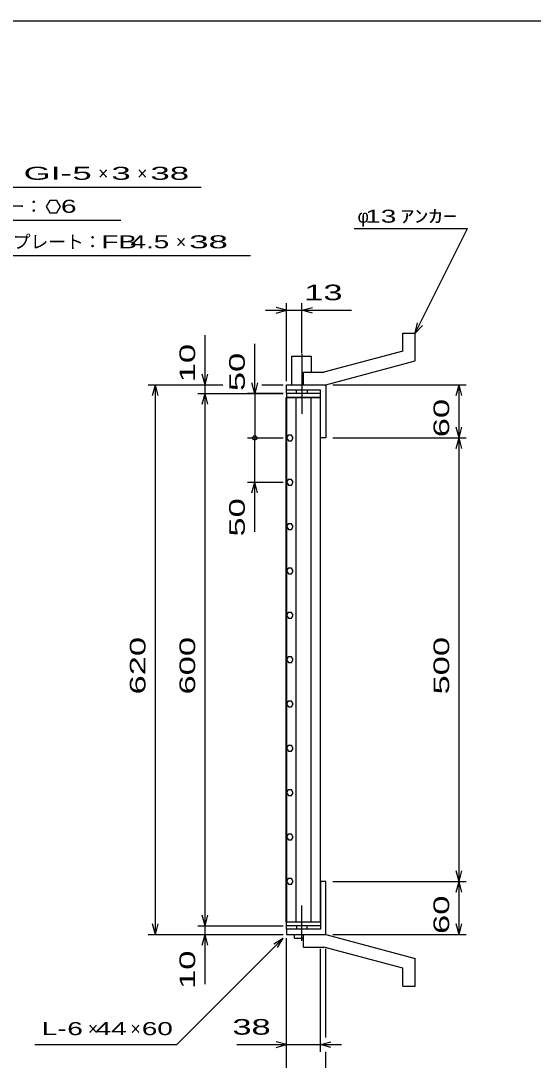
# Model space of a CAD drawing. Units: millimetres, scale not verified. Extents: x -1456 to 1385, y -1026 to 843.
# Drawn here: x -508 to 70, y -329 to 843 of the extents above; entities that cross this region are included whole.
import ezdxf
from ezdxf.enums import TextEntityAlignment as Align

# ---------------------------------------------------------------- set-up
doc = ezdxf.new("R2010")
doc.units = ezdxf.units.MM
doc.header["$LTSCALE"] = 8
doc.linetypes.add('LONG_DASHED_DOTTED', pattern=[15.25, 12, -1.5, 0.25, -1.5])
for name, color, linetype, lineweight in [('0_2', 150, 'Continuous', 25), ('16', 3, 'Continuous', 25), ('19', 6, 'Continuous', 25), ('22', 4, 'Continuous', 25)]:
    doc.layers.add(name, color=color, linetype=linetype, lineweight=lineweight)
doc.styles.add('ベクトル', font='')
doc.styles.get('ベクトル').set_extended_font_data('ベクトル')

msp = doc.modelspace()

# ---------------------------------------------------------------- linework, layer by layer
at = {"layer": '0_2'}
msp.add_line((-1383.2, 842.8), (1384.8, 842.8), dxfattribs=at)
at = {"layer": '16'}
for p, q in [((-170, 422.5), (-208, 422.5)), ((-208, 422.5), (-208, 418)), ((-170, 418), (-170, 422.5)), ((-208.7, -173), (-208.7, 418)), ((-208.7, 418), (-208, 418)), ((-208, 418), (-170, 418)), ((-208, 418), (-208, -173)), ((-170, 418), (-208, 418)), ((-197.5, 418), (-197.5, -173)), ((-180.5, -173), (-180.5, 418)), ((-170, -173), (-170, 418)), ((-206.146, 375.735), (-208, 372.475)), ((-202.396, 375.76), (-206.146, 375.735)), ((-200.5, 372.5), (-202.396, 375.76)), ((-208, 372.475), (-206.104, 369.24)), ((-206.104, 369.24), (-202.354, 369.265)), ((-202.354, 369.265), (-200.5, 372.525)), ((-206.146, 325.735), (-208, 322.475)), ((-208, 322.475), (-206.104, 319.24)), ((-202.396, 325.76), (-206.146, 325.735)), ((-206.104, 319.24), (-202.354, 319.265)), ((-200.5, 322.5), (-202.396, 325.76)), ((-202.354, 319.265), (-200.5, 322.525)), ((-206.146, 275.735), (-208, 272.475)), ((-208, 272.475), (-206.104, 269.24)), ((-202.396, 275.76), (-206.146, 275.735)), ((-200.5, 272.5), (-202.396, 275.76)), ((-202.354, 269.265), (-200.5, 272.525)), ((-206.104, 269.24), (-202.354, 269.265)), ((-206.146, 225.735), (-208, 222.475)), ((-202.396, 225.76), (-206.146, 225.735)), ((-200.5, 222.5), (-202.396, 225.76)), ((-208, 222.475), (-206.104, 219.24)), ((-206.104, 219.24), (-202.354, 219.265)), ((-202.354, 219.265), (-200.5, 222.525)), ((-206.146, 175.735), (-208, 172.475)), ((-208, 172.475), (-206.104, 169.24)), ((-202.396, 175.76), (-206.146, 175.735)), ((-206.104, 169.24), (-202.354, 169.265)), ((-200.5, 172.5), (-202.396, 175.76)), ((-202.354, 169.265), (-200.5, 172.525)), ((-206.146, 125.735), (-208, 122.475)), ((-208, 122.475), (-206.104, 119.24)), ((-202.396, 125.76), (-206.146, 125.735)), ((-206.104, 119.24), (-202.354, 119.265)), ((-200.5, 122.5), (-202.396, 125.76)), ((-202.354, 119.265), (-200.5, 122.525)), ((-206.146, 75.735), (-208, 72.475)), ((-208, 72.475), (-206.104, 69.24)), ((-202.396, 75.76), (-206.146, 75.735)), ((-200.5, 72.5), (-202.396, 75.76)), ((-202.354, 69.265), (-200.5, 72.525)), ((-206.104, 69.24), (-202.354, 69.265)), ((-206.146, 25.735), (-208, 22.475)), ((-202.396, 25.76), (-206.146, 25.735)), ((-200.5, 22.5), (-202.396, 25.76)), ((-208, 22.475), (-206.104, 19.24)), ((-206.104, 19.24), (-202.354, 19.265)), ((-202.354, 19.265), (-200.5, 22.525)), ((-206.146, -24.265), (-208, -27.525)), ((-208, -27.525), (-206.104, -30.76)), ((-202.396, -24.24), (-206.146, -24.265)), ((-206.104, -30.76), (-202.354, -30.735)), ((-200.5, -27.5), (-202.396, -24.24)), ((-202.354, -30.735), (-200.5, -27.475)), ((-206.146, -74.265), (-208, -77.525)), ((-208, -77.525), (-206.104, -80.76)), ((-202.396, -74.24), (-206.146, -74.265)), ((-206.104, -80.76), (-202.354, -80.735)), ((-200.5, -77.5), (-202.396, -74.24)), ((-202.354, -80.735), (-200.5, -77.475)), ((-206.146, -124.265), (-208, -127.525)), ((-208, -127.525), (-206.104, -130.76)), ((-202.396, -124.24), (-206.146, -124.265)), ((-200.5, -127.5), (-202.396, -124.24)), ((-202.354, -130.735), (-200.5, -127.475)), ((-206.104, -130.76), (-202.354, -130.735)), ((-208, -173), (-208.7, -173)), ((-208, -173), (-170, -173)), ((-208, -177.5), (-208, -173)), ((-208, -173), (-170, -173)), ((-170, -173), (-170, -177.5)), ((-170, -177.5), (-208, -177.5))]:
    msp.add_line(p, q, dxfattribs=at)
at = {"layer": '19'}
for p, q in [((-77, 490.5), (-63, 490.5)), ((-77, 470.5), (-77, 490.5)), ((-63, 459.5), (-63, 490.5)), ((-77, 470.5), (-166, 446.5)), ((-202, 432.5), (-202, 464.5)), ((-202, 464.5), (-180, 464.5)), ((-180, 446.5), (-180, 464.5)), ((-164, 432.5), (-63, 459.5)), ((-189, 446.5), (-166, 446.5)), ((-189, 432.5), (-189, 446.5)), ((-208, 422.5), (-208, 432.5)), ((-208, 426.5), (-208, 432.5)), ((-208, 432.5), (-165, 432.5)), ((-170, 426.5), (-208, 426.5)), ((-197, 422.5), (-197, 426.5)), ((-189, 432.5), (-164, 432.5)), ((-185, 426.5), (-185, 422.5)), ((-170, 372.5), (-170, 426.5)), ((-165, 432.5), (-164, 431.5)), ((-164, 431.5), (-164, 372.5)), ((-164, 372.5), (-170, 372.5)), ((-164, -127.5), (-170, -127.5)), ((-170, -127.5), (-170, -181.5)), ((-164, -186.5), (-164, -127.5)), ((-208, -181.5), (-208, -171.5)), ((-208, -181.5), (-208, -187.5)), ((-170, -181.5), (-208, -181.5)), ((-208, -187.5), (-165, -187.5)), ((-199, -191.5), (-199, -187.5)), ((-197, -177.5), (-197, -181.5)), ((-189, -187.5), (-164, -187.5)), ((-189, -201.5), (-189, -187.5)), ((-185, -181.5), (-185, -177.5)), ((-165, -187.5), (-164, -186.5)), ((-164, -187.5), (-63, -214.5)), ((-199, -191.5), (-189, -191.5)), ((-189, -201.5), (-166, -201.5)), ((-77, -225.5), (-166, -201.5)), ((-63, -245.5), (-63, -214.5)), ((-77, -245.5), (-77, -225.5)), ((-77, -245.5), (-63, -245.5))]:
    msp.add_line(p, q, dxfattribs=at)
at = {"layer": '19', "linetype": 'LONG_DASHED_DOTTED'}
for p, q in [((-191, 467.5), (-191, 399.5)), ((-191, -194.5), (-191, -154.5))]:
    msp.add_line(p, q, dxfattribs=at)
at = {"layer": '22'}
for p, q in [((-672.5, 655.25), (-304.5, 655.25)), ((-475.124, 640.212), (-479.124, 633.284)), ((-479.124, 633.284), (-475.124, 626.356)), ((-467.124, 640.212), (-475.124, 640.212)), ((-463.125, 633.2), (-467.124, 640.212)), ((-467.124, 626.356), (-463.124, 633.284)), ((-475.124, 626.356), (-467.124, 626.356)), ((-631.125, 618), (-395.125, 618)), ((-132, 608.5), (-4, 608.5)), ((-63, 490.5), (-4, 608.5)), ((-584.75, 578), (-248.75, 578)), ((-232, 516.5), (-208, 516.5)), ((-208, 516.5), (-220, 519.7)), ((-220, 513.3), (-208, 516.5)), ((-208, 436.5), (-208, 524.5)), ((-208, 516.5), (-191, 516.5)), ((-191, 468.504), (-191, 524.5)), ((-191, 516.5), (-179, 519.7)), ((-179, 513.3), (-191, 516.5)), ((-191, 516.5), (-135, 516.5)), ((-63, 490.5), (-60.6, 502.18)), ((-63, 490.5), (-55, 499.3)), ((-300, 432.5), (-300, 488.5)), ((-244, 422.5), (-244, 478.5)), ((-300, 432.5), (-303.2, 444.5)), ((-300, 432.5), (-296.8, 444.5)), ((-244, 422.5), (-247.2, 434.5)), ((-240.8, 434.5), (-244, 422.5)), ((-364, 432.5), (-280, 432.5)), ((-359.2, 420.5), (-356, 432.5)), ((-352.8, 420.5), (-356, 432.5)), ((-356, -187.5), (-356, 432.5)), ((-308, 432.5), (-280, 432.5)), ((-308, 422.5), (-212, 422.5)), ((-303.2, 410.5), (-300, 422.5)), ((-300, 422.5), (-300, 432.5)), ((-296.8, 410.5), (-300, 422.5)), ((-300, -177.5), (-300, 422.5)), ((-212, 422.5), (-252, 422.5)), ((-244, 422.5), (-244, 372.5)), ((-236, 432.5), (-212, 432.5)), ((-236, 432.5), (-212, 432.5)), ((-156, 432.5), (-5.6, 432.5)), ((-16.8, 420.5), (-13.6, 432.5)), ((-10.4, 420.5), (-13.6, 432.5)), ((-13.6, 372.5), (-13.6, 432.5)), ((-13.6, 372.5), (-16.8, 384.5)), ((-13.6, 372.5), (-10.4, 384.5)), ((-252, 372.5), (-212, 372.5)), ((-244, 322.5), (-244, 372.5)), ((-156, 372.5), (-5.6, 372.5)), ((-16.8, 360.5), (-13.6, 372.5)), ((-10.4, 360.5), (-13.6, 372.5)), ((-13.6, -127.5), (-13.6, 372.5)), ((-252, 322.5), (-212, 322.5)), ((-247.2, 310.5), (-244, 322.5)), ((-240.8, 310.5), (-244, 322.5)), ((-244, 266.5), (-244, 322.5)), ((-13.6, -127.5), (-16.8, -115.5)), ((-13.6, -127.5), (-10.4, -115.5)), ((-156, -127.5), (-5.6, -127.5)), ((-16.8, -139.5), (-13.6, -127.5)), ((-10.4, -139.5), (-13.6, -127.5)), ((-13.6, -187.5), (-13.6, -127.5)), ((-356, -187.5), (-359.2, -175.5)), ((-356, -187.5), (-352.8, -175.5)), ((-300, -177.5), (-303.2, -165.5)), ((-300, -177.5), (-296.8, -165.5)), ((-13.6, -187.5), (-16.8, -175.5)), ((-13.6, -187.5), (-10.4, -175.5)), ((-364, -187.5), (-212, -187.5)), ((-308, -177.5), (-212, -177.5)), ((-308, -187.5), (-212, -187.5)), ((-303.2, -199.5), (-300, -187.5)), ((-300, -187.5), (-300, -177.5)), ((-296.8, -199.5), (-300, -187.5)), ((-300, -243.5), (-300, -187.5)), ((-156, -187.5), (-5.6, -187.5)), ((-332, -311.5), (-212, -191.5)), ((-222.4, -197.9), (-212, -191.5)), ((-218.4, -201.9), (-212, -191.5)), ((-208, -319.5), (-208, -191.5)), ((-208, -375.5), (-208, -191.5)), ((-170, -319.5), (-170, -203.696)), ((-164, -303.5), (-164, -203.696)), ((-492, -311.5), (-332, -311.5)), ((-264, -311.5), (-208, -311.5)), ((-208, -311.5), (-220, -308.3)), ((-220, -314.7), (-208, -311.5)), ((-208, -311.5), (-170, -311.5)), ((-170, -311.5), (-158, -308.3)), ((-158, -314.7), (-170, -311.5)), ((-170, -311.5), (-146, -311.5)), ((-164, -375.5), (-164, -319.5))]:
    msp.add_line(p, q, dxfattribs=at)
msp.add_circle((-244, 372.5), 2.4, dxfattribs=at)

# ---------------------------------------------------------------- texts
at = {"layer": '22', "color": 2, "style": 'ベクトル'}
for s, height, width, p in [('GI-', 14.66, 2, (-504.5, 670.85)), (' 5 ', 14.66, 2, (-460.5, 670.85)), (' 3 ', 14.66, 2, (-416.5, 670.85)), (' 38 ', 14.66, 2, (-372.5, 670.85)), (' 6', 14.66, 1.6, (-471.124, 633.684)), (' 13 ', 14.66, 1.6, (-128, 622.5)), ('ｱﾝｶｰ', 14.66, 1.6, (-80, 622.5)), ('FB', 14.66, 1.6, (-416.75, 593.6)), (' 4.5 ', 14.66, 1.6, (-392.75, 593.6)), (' 38 ', 14.66, 2, (-328.75, 593.6)), (' 13 ', 17.6, 1.65, (-199, 536.5)), ('L-', 14.66, 1.6, (-484, -293.5)), (' 6 ', 14.66, 1.6, (-464, -293.5)), (' 44 ', 14.66, 1.6, (-432, -293.5)), (' 60 ', 14.66, 1.6, (-380, -293.5)), (' 38 ', 17.6, 1.65, (-280, -291.5))]:
    msp.add_text(s, height=height, dxfattribs=dict(at, width=width)).set_placement(p, align=Align.MIDDLE_LEFT)
for s, p in [('×', (-420.5, 670.85)), ('×', (-376.5, 670.85)), ('ツイストバー：', (-623.125, 633.6)), ('φ', (-128, 622.5)), ('エンドプレート：', (-576.75, 593.6)), ('×', (-332.75, 593.6)), ('×', (-432, -293.5)), ('×', (-384, -293.5))]:
    msp.add_text(s, height=14.66, dxfattribs=at).set_placement(p, align=Align.MIDDLE_LEFT)
at = {"layer": '22', "color": 2, "style": 'ベクトル', "width": 1.65}
for s, p in [(' 10 ', (-320, 424.5)), (' 50 ', (-264, 414.5)), (' 60 ', (-33.6, 362.5)), (' 50 ', (-264, 250.5)), (' 620 ', (-376, 72.5)), (' 600 ', (-320, 72.5)), (' 500 ', (-33.6, 72.5)), (' 60 ', (-33.6, -197.5)), (' 10 ', (-320, -259.5))]:
    msp.add_text(s, height=17.6, rotation=90, dxfattribs=at).set_placement(p, align=Align.MIDDLE_LEFT)

doc.saveas('drawing.dxf')
